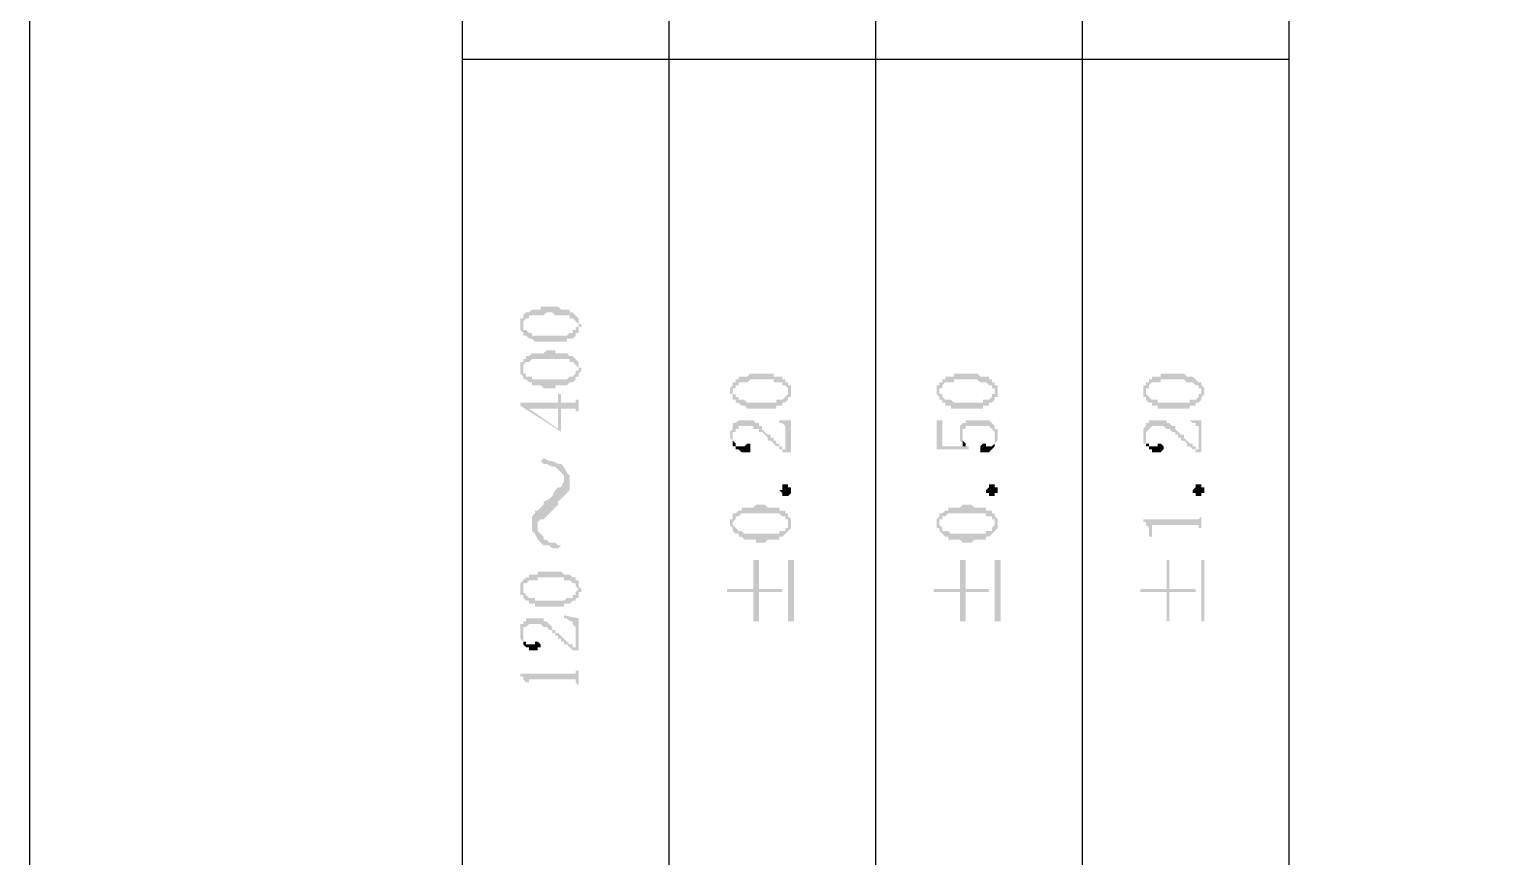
# Model space of a CAD drawing. Header units: millimetres. Extents: x 1186 to 2336, y 1181 to 1549.
# Drawn here: x 1453.55 to 1476.47, y 1344.95 to 1357.77 of the extents above; entities that cross this region are included whole.
import ezdxf

# ---------------------------------------------------------------- set-up
doc = ezdxf.new("R2010")
doc.units = ezdxf.units.MM

msp = doc.modelspace()

# ---------------------------------------------------------------- hatches: boundary and pattern name
at = {"transparency": 33554559}
for points in [[(1461.16199, 1353.20285), (1461.16199, 1353.15771), (1461.16199, 1353.11258), (1461.16199, 1353.11258), (1461.20712, 1353.06745), (1461.20712, 1353.20285), (1461.20712, 1353.24798), (1461.20712, 1353.24798), (1461.25225, 1353.29311), (1461.29738, 1353.29311), (1461.29738, 1353.33824), (1461.52304, 1353.33824), (1461.56818, 1353.38337), (1461.65844, 1353.38337), (1461.70357, 1353.33824), (1461.92923, 1353.33824), (1461.92923, 1353.29311), (1461.97437, 1353.29311), (1462.0195, 1353.24798), (1462.0195, 1353.24798), (1462.06463, 1353.20285), (1462.06463, 1353.29311), (1462.0195, 1353.33824), (1462.0195, 1353.33824), (1461.97437, 1353.38337), (1461.92923, 1353.38337), (1461.92923, 1353.42851), (1461.79384, 1353.42851), (1461.74871, 1353.47364), (1461.47791, 1353.47364), (1461.47791, 1353.42851), (1461.34252, 1353.42851), (1461.29738, 1353.38337), (1461.25225, 1353.38337), (1461.20712, 1353.33824), (1461.20712, 1353.29311), (1461.16199, 1353.29311), (1461.16199, 1353.24798)], [(1461.20712, 1353.06745), (1461.20712, 1353.02232), (1461.25225, 1353.02232), (1461.29738, 1352.97718), (1461.34252, 1352.97718), (1461.38765, 1352.93205), (1461.8841, 1352.93205), (1461.8841, 1352.97718), (1461.97437, 1352.97718), (1462.0195, 1353.02232), (1462.0195, 1353.06745), (1462.06463, 1353.06745), (1462.06463, 1353.11258), (1462.06463, 1353.15771), (1462.10976, 1353.15771), (1462.10976, 1353.20285), (1462.06463, 1353.20285), (1462.06463, 1353.24798), (1462.06463, 1353.29311), (1462.06463, 1353.15771), (1462.0195, 1353.15771), (1462.0195, 1353.11258), (1461.97437, 1353.11258), (1461.97437, 1353.06745), (1461.92923, 1353.06745), (1461.8841, 1353.02232), (1461.34252, 1353.02232), (1461.34252, 1353.06745), (1461.29738, 1353.06745), (1461.25225, 1353.11258), (1461.20712, 1353.11258), (1461.20712, 1353.15771), (1461.20712, 1353.20285)], [(1461.16199, 1352.52586), (1461.16199, 1352.48073), (1461.16199, 1352.4356), (1461.16199, 1352.4356), (1461.20712, 1352.39047), (1461.20712, 1352.52586), (1461.20712, 1352.571), (1461.20712, 1352.571), (1461.25225, 1352.61613), (1461.29738, 1352.61613), (1461.34252, 1352.66126), (1461.92923, 1352.66126), (1461.92923, 1352.61613), (1461.97437, 1352.61613), (1462.0195, 1352.571), (1462.0195, 1352.571), (1462.06463, 1352.52586), (1462.06463, 1352.61613), (1462.0195, 1352.66126), (1462.0195, 1352.66126), (1461.97437, 1352.70639), (1461.92923, 1352.70639), (1461.8841, 1352.75152), (1461.70357, 1352.75152), (1461.70357, 1352.79666), (1461.56818, 1352.79666), (1461.52304, 1352.75152), (1461.34252, 1352.75152), (1461.29738, 1352.70639), (1461.25225, 1352.70639), (1461.25225, 1352.66126), (1461.20712, 1352.66126), (1461.20712, 1352.61613), (1461.16199, 1352.61613), (1461.16199, 1352.571)], [(1461.20712, 1352.39047), (1461.20712, 1352.34533), (1461.25225, 1352.34533), (1461.29738, 1352.3002), (1461.34252, 1352.3002), (1461.34252, 1352.25507), (1461.47791, 1352.25507), (1461.52304, 1352.20994), (1461.70357, 1352.20994), (1461.70357, 1352.25507), (1461.8841, 1352.25507), (1461.92923, 1352.3002), (1461.97437, 1352.3002), (1462.0195, 1352.34533), (1462.0195, 1352.39047), (1462.06463, 1352.39047), (1462.06463, 1352.4356), (1462.06463, 1352.4356), (1462.10976, 1352.48073), (1462.10976, 1352.52586), (1462.06463, 1352.52586), (1462.06463, 1352.571), (1462.06463, 1352.61613), (1462.06463, 1352.48073), (1462.0195, 1352.48073), (1462.0195, 1352.4356), (1462.0195, 1352.4356), (1461.97437, 1352.39047), (1461.92923, 1352.39047), (1461.8841, 1352.34533), (1461.34252, 1352.34533), (1461.34252, 1352.39047), (1461.25225, 1352.39047), (1461.25225, 1352.4356), (1461.20712, 1352.4356), (1461.20712, 1352.48073), (1461.20712, 1352.52586)], [(1464.4115, 1352.16481), (1464.4115, 1352.11967), (1464.45664, 1352.11967), (1464.45664, 1352.07454), (1464.45664, 1352.02941), (1464.45664, 1352.16481), (1464.45664, 1352.20994), (1464.50177, 1352.20994), (1464.50177, 1352.25507), (1464.5469, 1352.25507), (1464.5469, 1352.3002), (1464.6823, 1352.3002), (1464.72743, 1352.34533), (1465.08849, 1352.34533), (1465.08849, 1352.3002), (1465.22388, 1352.3002), (1465.22388, 1352.25507), (1465.26901, 1352.25507), (1465.31415, 1352.20994), (1465.31415, 1352.16481), (1465.31415, 1352.3002), (1465.26901, 1352.3002), (1465.26901, 1352.34533), (1465.22388, 1352.34533), (1465.22388, 1352.39047), (1465.08849, 1352.39047), (1465.08849, 1352.4356), (1464.72743, 1352.4356), (1464.6823, 1352.39047), (1464.5469, 1352.39047), (1464.5469, 1352.34533), (1464.50177, 1352.34533), (1464.50177, 1352.3002), (1464.45664, 1352.3002), (1464.45664, 1352.25507), (1464.45664, 1352.25507), (1464.4115, 1352.20994)], [(1467.61589, 1352.16481), (1467.61589, 1352.11967), (1467.61589, 1352.11967), (1467.66102, 1352.07454), (1467.66102, 1352.02941), (1467.66102, 1352.16481), (1467.66102, 1352.20994), (1467.70615, 1352.20994), (1467.70615, 1352.25507), (1467.70615, 1352.25507), (1467.75128, 1352.3002), (1467.88668, 1352.3002), (1467.88668, 1352.34533), (1468.24774, 1352.34533), (1468.29287, 1352.3002), (1468.38313, 1352.3002), (1468.42827, 1352.25507), (1468.4734, 1352.25507), (1468.4734, 1352.20994), (1468.51853, 1352.20994), (1468.51853, 1352.16481), (1468.51853, 1352.3002), (1468.4734, 1352.3002), (1468.4734, 1352.34533), (1468.42827, 1352.34533), (1468.42827, 1352.39047), (1468.29287, 1352.39047), (1468.24774, 1352.4356), (1467.88668, 1352.4356), (1467.88668, 1352.39047), (1467.75128, 1352.39047), (1467.75128, 1352.34533), (1467.70615, 1352.34533), (1467.70615, 1352.3002), (1467.66102, 1352.3002), (1467.66102, 1352.25507), (1467.61589, 1352.25507)], [(1470.82027, 1352.16481), (1470.82027, 1352.11967), (1470.82027, 1352.07454), (1470.8654, 1352.07454), (1470.8654, 1352.02941), (1470.8654, 1352.16481), (1470.8654, 1352.20994), (1470.91054, 1352.20994), (1470.91054, 1352.25507), (1470.91054, 1352.25507), (1470.95567, 1352.3002), (1471.09106, 1352.3002), (1471.09106, 1352.34533), (1471.45212, 1352.34533), (1471.49725, 1352.3002), (1471.58752, 1352.3002), (1471.63265, 1352.25507), (1471.67778, 1352.25507), (1471.67778, 1352.20994), (1471.72292, 1352.20994), (1471.72292, 1352.16481), (1471.72292, 1352.3002), (1471.67778, 1352.3002), (1471.63265, 1352.34533), (1471.63265, 1352.34533), (1471.58752, 1352.39047), (1471.49725, 1352.39047), (1471.45212, 1352.4356), (1471.09106, 1352.4356), (1471.09106, 1352.39047), (1470.95567, 1352.39047), (1470.95567, 1352.34533), (1470.91054, 1352.34533), (1470.91054, 1352.3002), (1470.8654, 1352.3002), (1470.8654, 1352.25507), (1470.82027, 1352.25507)], [(1464.45664, 1352.02941), (1464.50177, 1352.02941), (1464.50177, 1351.98428), (1464.5469, 1351.98428), (1464.59203, 1351.93914), (1464.63716, 1351.93914), (1464.6823, 1351.89401), (1465.13362, 1351.89401), (1465.13362, 1351.93914), (1465.22388, 1351.93914), (1465.22388, 1351.98428), (1465.26901, 1351.98428), (1465.31415, 1352.02941), (1465.31415, 1352.07454), (1465.35928, 1352.07454), (1465.35928, 1352.11967), (1465.35928, 1352.16481), (1465.35928, 1352.20994), (1465.35928, 1352.25507), (1465.31415, 1352.25507), (1465.31415, 1352.3002), (1465.31415, 1352.11967), (1465.31415, 1352.11967), (1465.26901, 1352.07454), (1465.26901, 1352.07454), (1465.22388, 1352.02941), (1465.13362, 1352.02941), (1465.13362, 1351.98428), (1464.6823, 1351.98428), (1464.63716, 1352.02941), (1464.5469, 1352.02941), (1464.5469, 1352.07454), (1464.50177, 1352.07454), (1464.50177, 1352.11967), (1464.45664, 1352.11967), (1464.45664, 1352.16481)], [(1467.66102, 1352.02941), (1467.70615, 1352.02941), (1467.70615, 1351.98428), (1467.75128, 1351.98428), (1467.75128, 1351.93914), (1467.84155, 1351.93914), (1467.84155, 1351.89401), (1468.338, 1351.89401), (1468.338, 1351.93914), (1468.42827, 1351.93914), (1468.42827, 1351.98428), (1468.4734, 1351.98428), (1468.51853, 1352.02941), (1468.51853, 1352.07454), (1468.56366, 1352.07454), (1468.56366, 1352.11967), (1468.56366, 1352.16481), (1468.56366, 1352.20994), (1468.56366, 1352.25507), (1468.51853, 1352.25507), (1468.51853, 1352.3002), (1468.51853, 1352.11967), (1468.4734, 1352.11967), (1468.4734, 1352.07454), (1468.4734, 1352.07454), (1468.42827, 1352.02941), (1468.338, 1352.02941), (1468.338, 1351.98428), (1467.88668, 1351.98428), (1467.84155, 1352.02941), (1467.75128, 1352.02941), (1467.70615, 1352.07454), (1467.70615, 1352.11967), (1467.66102, 1352.11967), (1467.66102, 1352.16481)], [(1470.8654, 1352.02941), (1470.8654, 1352.02941), (1470.91054, 1351.98428), (1470.95567, 1351.98428), (1470.95567, 1351.93914), (1471.04593, 1351.93914), (1471.04593, 1351.89401), (1471.54239, 1351.89401), (1471.54239, 1351.93914), (1471.63265, 1351.93914), (1471.63265, 1351.98428), (1471.67778, 1351.98428), (1471.72292, 1352.02941), (1471.72292, 1352.07454), (1471.72292, 1352.07454), (1471.76805, 1352.11967), (1471.76805, 1352.16481), (1471.76805, 1352.20994), (1471.76805, 1352.20994), (1471.72292, 1352.25507), (1471.72292, 1352.3002), (1471.72292, 1352.11967), (1471.67778, 1352.11967), (1471.67778, 1352.07454), (1471.67778, 1352.07454), (1471.63265, 1352.02941), (1471.54239, 1352.02941), (1471.54239, 1351.98428), (1471.04593, 1351.98428), (1471.04593, 1352.02941), (1470.95567, 1352.02941), (1470.91054, 1352.07454), (1470.91054, 1352.07454), (1470.8654, 1352.11967), (1470.8654, 1352.16481)], [(1461.16199, 1351.98428), (1461.16199, 1351.93914), (1461.79384, 1351.53296), (1461.79384, 1351.89401), (1462.0195, 1351.89401), (1462.0195, 1351.84888), (1462.06463, 1351.84888), (1462.06463, 1351.75862), (1462.06463, 1352.11967), (1462.06463, 1352.02941), (1462.0195, 1352.02941), (1462.0195, 1351.98428), (1461.79384, 1351.98428), (1461.79384, 1352.11967), (1461.74871, 1352.11967), (1461.74871, 1351.57809), (1461.29738, 1351.89401), (1461.29738, 1351.89401)], [(1461.16199, 1351.98428), (1461.29738, 1351.89401), (1461.74871, 1351.89401), (1461.74871, 1351.57809), (1461.74871, 1351.98428)], [(1464.4115, 1351.48782), (1464.4115, 1351.44269), (1464.4115, 1351.44269), (1464.45664, 1351.39756), (1464.45664, 1351.35243), (1464.45664, 1351.48782), (1464.45664, 1351.53296), (1464.50177, 1351.53296), (1464.50177, 1351.57809), (1464.5469, 1351.57809), (1464.5469, 1351.62322), (1464.77256, 1351.62322), (1464.77256, 1351.57809), (1464.86283, 1351.57809), (1464.86283, 1351.53296), (1464.90796, 1351.53296), (1464.95309, 1351.48782), (1464.95309, 1351.48782), (1464.99822, 1351.44269), (1464.99822, 1351.39756), (1465.04335, 1351.39756), (1465.08849, 1351.35243), (1465.08849, 1351.35243), (1465.13362, 1351.30729), (1465.17875, 1351.30729), (1465.17875, 1351.26216), (1465.22388, 1351.26216), (1465.22388, 1351.21703), (1465.26901, 1351.21703), (1465.26901, 1351.26216), (1465.22388, 1351.26216), (1465.22388, 1351.30729), (1465.17875, 1351.30729), (1465.17875, 1351.35243), (1465.13362, 1351.35243), (1465.13362, 1351.39756), (1465.08849, 1351.39756), (1465.08849, 1351.44269), (1465.04335, 1351.44269), (1465.04335, 1351.48782), (1464.99822, 1351.48782), (1464.95309, 1351.53296), (1464.95309, 1351.53296), (1464.90796, 1351.57809), (1464.90796, 1351.62322), (1464.86283, 1351.62322), (1464.86283, 1351.66835), (1464.81769, 1351.66835), (1464.77256, 1351.71348), (1464.5469, 1351.71348), (1464.50177, 1351.66835), (1464.45664, 1351.66835), (1464.45664, 1351.62322), (1464.45664, 1351.57809), (1464.45664, 1351.57809), (1464.4115, 1351.53296)], [(1465.13362, 1351.71348), (1465.17875, 1351.71348), (1465.17875, 1351.66835), (1465.22388, 1351.66835), (1465.26901, 1351.62322), (1465.26901, 1351.21703), (1465.35928, 1351.21703), (1465.35928, 1351.71348)], [(1467.61589, 1351.71348), (1467.61589, 1351.26216), (1468.11234, 1351.26216), (1468.11234, 1351.30729), (1467.70615, 1351.30729), (1467.70615, 1351.71348)], [(1467.97695, 1351.48782), (1467.97695, 1351.44269), (1467.97695, 1351.39756), (1467.97695, 1351.39756), (1468.02208, 1351.35243), (1468.02208, 1351.48782), (1468.02208, 1351.53296), (1468.02208, 1351.57809), (1468.06721, 1351.57809), (1468.06721, 1351.62322), (1468.42827, 1351.62322), (1468.4734, 1351.57809), (1468.4734, 1351.57809), (1468.51853, 1351.53296), (1468.51853, 1351.35243), (1468.51853, 1351.35243), (1468.56366, 1351.39756), (1468.56366, 1351.44269), (1468.56366, 1351.53296), (1468.56366, 1351.57809), (1468.51853, 1351.57809), (1468.51853, 1351.62322), (1468.51853, 1351.62322), (1468.4734, 1351.66835), (1468.4734, 1351.66835), (1468.42827, 1351.71348), (1468.06721, 1351.71348), (1468.06721, 1351.66835), (1468.02208, 1351.66835), (1467.97695, 1351.62322), (1467.97695, 1351.57809), (1467.97695, 1351.53296)], [(1470.82027, 1351.48782), (1470.82027, 1351.44269), (1470.82027, 1351.35243), (1470.8654, 1351.35243), (1470.8654, 1351.48782), (1470.8654, 1351.53296), (1470.8654, 1351.53296), (1470.91054, 1351.57809), (1470.91054, 1351.57809), (1470.95567, 1351.62322), (1471.1362, 1351.62322), (1471.18133, 1351.57809), (1471.22646, 1351.57809), (1471.27159, 1351.53296), (1471.31673, 1351.53296), (1471.31673, 1351.48782), (1471.36186, 1351.48782), (1471.36186, 1351.44269), (1471.40699, 1351.44269), (1471.40699, 1351.39756), (1471.45212, 1351.39756), (1471.49725, 1351.35243), (1471.49725, 1351.30729), (1471.54239, 1351.30729), (1471.58752, 1351.26216), (1471.63265, 1351.26216), (1471.63265, 1351.21703), (1471.67778, 1351.21703), (1471.67778, 1351.26216), (1471.63265, 1351.26216), (1471.63265, 1351.30729), (1471.58752, 1351.30729), (1471.58752, 1351.35243), (1471.54239, 1351.35243), (1471.49725, 1351.39756), (1471.49725, 1351.39756), (1471.45212, 1351.44269), (1471.45212, 1351.48782), (1471.40699, 1351.48782), (1471.36186, 1351.53296), (1471.36186, 1351.53296), (1471.31673, 1351.57809), (1471.31673, 1351.62322), (1471.27159, 1351.62322), (1471.22646, 1351.66835), (1471.18133, 1351.66835), (1471.18133, 1351.71348), (1470.91054, 1351.71348), (1470.91054, 1351.66835), (1470.8654, 1351.66835), (1470.8654, 1351.62322), (1470.8654, 1351.62322), (1470.82027, 1351.57809)], [(1471.49725, 1351.71348), (1471.54239, 1351.71348), (1471.58752, 1351.66835), (1471.63265, 1351.66835), (1471.63265, 1351.62322), (1471.67778, 1351.62322), (1471.67778, 1351.21703), (1471.72292, 1351.21703), (1471.72292, 1351.71348)], [(1464.45664, 1351.35243), (1464.45664, 1351.30729), (1464.50177, 1351.30729), (1464.50177, 1351.26216), (1464.5469, 1351.26216), (1464.59203, 1351.21703), (1464.72743, 1351.21703), (1464.72743, 1351.30729), (1464.72743, 1351.35243), (1464.6823, 1351.35243), (1464.63716, 1351.30729), (1464.50177, 1351.30729), (1464.50177, 1351.35243), (1464.50177, 1351.35243), (1464.45664, 1351.39756), (1464.45664, 1351.44269), (1464.45664, 1351.44269)], [(1468.02208, 1351.35243), (1468.02208, 1351.30729), (1468.06721, 1351.30729), (1468.06721, 1351.35243), (1468.06721, 1351.35243), (1468.02208, 1351.39756), (1468.02208, 1351.44269), (1468.02208, 1351.48782)], [(1468.29287, 1351.26216), (1468.29287, 1351.21703), (1468.42827, 1351.21703), (1468.4734, 1351.26216), (1468.4734, 1351.26216), (1468.51853, 1351.30729), (1468.51853, 1351.44269), (1468.51853, 1351.39756), (1468.51853, 1351.35243), (1468.51853, 1351.35243), (1468.4734, 1351.30729), (1468.38313, 1351.30729), (1468.38313, 1351.35243), (1468.338, 1351.35243), (1468.29287, 1351.30729), (1468.29287, 1351.30729)], [(1470.8654, 1351.35243), (1470.8654, 1351.30729), (1470.91054, 1351.30729), (1470.91054, 1351.26216), (1470.95567, 1351.26216), (1470.95567, 1351.21703), (1471.09106, 1351.21703), (1471.1362, 1351.26216), (1471.1362, 1351.30729), (1471.1362, 1351.30729), (1471.09106, 1351.35243), (1471.04593, 1351.35243), (1471.04593, 1351.30729), (1470.91054, 1351.30729), (1470.91054, 1351.35243), (1470.8654, 1351.35243), (1470.8654, 1351.39756), (1470.8654, 1351.44269), (1470.8654, 1351.44269)], [(1461.47791, 1351.08163), (1461.52304, 1351.0365), (1461.56818, 1351.0365), (1461.65844, 1350.99137), (1461.70357, 1350.99137), (1461.74871, 1350.94624), (1461.74871, 1350.94624), (1461.79384, 1350.9011), (1461.83897, 1350.85597), (1461.83897, 1350.54005), (1461.83897, 1350.54005), (1461.8841, 1350.58518), (1461.92923, 1350.63031), (1461.92923, 1350.85597), (1461.8841, 1350.9011), (1461.83897, 1350.99137), (1461.83897, 1350.99137), (1461.79384, 1351.0365), (1461.74871, 1351.0365), (1461.65844, 1351.08163), (1461.61331, 1351.08163), (1461.52304, 1351.12677)], [(1461.34252, 1350.08873), (1461.34252, 1349.99846), (1461.38765, 1349.95333), (1461.43278, 1349.86306), (1461.43278, 1350.04359), (1461.43278, 1350.13386), (1461.47791, 1350.17899), (1461.52304, 1350.17899), (1461.56818, 1350.22412), (1461.61331, 1350.26925), (1461.65844, 1350.31439), (1461.70357, 1350.35952), (1461.74871, 1350.40465), (1461.74871, 1350.44978), (1461.79384, 1350.49492), (1461.83897, 1350.54005), (1461.83897, 1350.81084), (1461.83897, 1350.76571), (1461.79384, 1350.67544), (1461.74871, 1350.67544), (1461.70357, 1350.63031), (1461.65844, 1350.54005), (1461.65844, 1350.54005), (1461.61331, 1350.49492), (1461.52304, 1350.44978), (1461.52304, 1350.40465), (1461.47791, 1350.35952), (1461.43278, 1350.31439), (1461.38765, 1350.31439), (1461.38765, 1350.26925), (1461.34252, 1350.22412), (1461.34252, 1350.13386)], [(1465.35928, 1350.63031), (1465.35928, 1350.58518), (1465.35928, 1350.58518), (1465.31415, 1350.54005), (1465.22388, 1350.54005), (1465.22388, 1350.58518), (1465.22388, 1350.58518), (1465.17875, 1350.63031), (1465.22388, 1350.63031), (1465.22388, 1350.67544), (1465.22388, 1350.72058), (1465.31415, 1350.72058), (1465.31415, 1350.67544), (1465.35928, 1350.67544), (1465.35928, 1350.63031)], [(1468.56366, 1350.63031), (1468.56366, 1350.58518), (1468.51853, 1350.58518), (1468.51853, 1350.54005), (1468.42827, 1350.54005), (1468.42827, 1350.58518), (1468.38313, 1350.58518), (1468.38313, 1350.63031), (1468.38313, 1350.63031), (1468.42827, 1350.67544), (1468.42827, 1350.72058), (1468.51853, 1350.72058), (1468.51853, 1350.67544), (1468.56366, 1350.67544), (1468.56366, 1350.63031)], [(1471.76805, 1350.63031), (1471.76805, 1350.58518), (1471.72292, 1350.58518), (1471.72292, 1350.54005), (1471.63265, 1350.54005), (1471.63265, 1350.58518), (1471.58752, 1350.58518), (1471.58752, 1350.63031), (1471.58752, 1350.63031), (1471.63265, 1350.67544), (1471.63265, 1350.72058), (1471.72292, 1350.72058), (1471.72292, 1350.67544), (1471.76805, 1350.67544), (1471.76805, 1350.63031)], [(1464.4115, 1350.13386), (1464.4115, 1350.08873), (1464.4115, 1350.08873), (1464.45664, 1350.04359), (1464.45664, 1349.99846), (1464.45664, 1350.13386), (1464.45664, 1350.13386), (1464.50177, 1350.17899), (1464.50177, 1350.22412), (1464.5469, 1350.22412), (1464.59203, 1350.26925), (1465.17875, 1350.26925), (1465.22388, 1350.22412), (1465.26901, 1350.22412), (1465.26901, 1350.17899), (1465.31415, 1350.17899), (1465.31415, 1350.13386), (1465.31415, 1350.26925), (1465.26901, 1350.26925), (1465.26901, 1350.31439), (1465.17875, 1350.31439), (1465.17875, 1350.35952), (1464.99822, 1350.35952), (1464.95309, 1350.40465), (1464.81769, 1350.40465), (1464.77256, 1350.35952), (1464.59203, 1350.35952), (1464.59203, 1350.31439), (1464.5469, 1350.31439), (1464.50177, 1350.26925), (1464.45664, 1350.26925), (1464.45664, 1350.22412), (1464.45664, 1350.17899), (1464.4115, 1350.17899)], [(1467.61589, 1350.13386), (1467.61589, 1350.08873), (1467.61589, 1350.04359), (1467.66102, 1350.04359), (1467.66102, 1349.99846), (1467.66102, 1350.13386), (1467.66102, 1350.17899), (1467.70615, 1350.17899), (1467.70615, 1350.22412), (1467.75128, 1350.22412), (1467.79642, 1350.26925), (1468.38313, 1350.26925), (1468.38313, 1350.22412), (1468.4734, 1350.22412), (1468.4734, 1350.17899), (1468.51853, 1350.17899), (1468.51853, 1350.13386), (1468.51853, 1350.26925), (1468.4734, 1350.26925), (1468.4734, 1350.31439), (1468.38313, 1350.31439), (1468.38313, 1350.35952), (1468.20261, 1350.35952), (1468.15747, 1350.40465), (1468.02208, 1350.40465), (1467.97695, 1350.35952), (1467.79642, 1350.35952), (1467.79642, 1350.31439), (1467.75128, 1350.31439), (1467.70615, 1350.26925), (1467.66102, 1350.26925), (1467.66102, 1350.22412), (1467.66102, 1350.22412), (1467.61589, 1350.17899)], [(1464.45664, 1349.99846), (1464.50177, 1349.95333), (1464.5469, 1349.95333), (1464.5469, 1349.9082), (1464.59203, 1349.9082), (1464.63716, 1349.86306), (1464.81769, 1349.86306), (1464.81769, 1349.81793), (1464.95309, 1349.81793), (1464.99822, 1349.86306), (1465.17875, 1349.86306), (1465.17875, 1349.9082), (1465.22388, 1349.9082), (1465.26901, 1349.95333), (1465.26901, 1349.95333), (1465.31415, 1349.99846), (1465.31415, 1349.99846), (1465.35928, 1350.04359), (1465.35928, 1350.13386), (1465.35928, 1350.17899), (1465.35928, 1350.17899), (1465.31415, 1350.22412), (1465.31415, 1350.08873), (1465.31415, 1350.04359), (1465.26901, 1350.04359), (1465.26901, 1349.99846), (1465.17875, 1349.99846), (1465.17875, 1349.95333), (1464.63716, 1349.95333), (1464.59203, 1349.99846), (1464.5469, 1349.99846), (1464.50177, 1350.04359), (1464.50177, 1350.04359), (1464.45664, 1350.08873), (1464.45664, 1350.13386)], [(1467.66102, 1349.99846), (1467.70615, 1349.95333), (1467.70615, 1349.95333), (1467.75128, 1349.9082), (1467.79642, 1349.9082), (1467.79642, 1349.86306), (1467.97695, 1349.86306), (1468.02208, 1349.81793), (1468.15747, 1349.81793), (1468.20261, 1349.86306), (1468.38313, 1349.86306), (1468.38313, 1349.9082), (1468.42827, 1349.9082), (1468.4734, 1349.95333), (1468.4734, 1349.95333), (1468.51853, 1349.99846), (1468.51853, 1349.99846), (1468.56366, 1350.04359), (1468.56366, 1350.13386), (1468.56366, 1350.17899), (1468.56366, 1350.17899), (1468.51853, 1350.22412), (1468.51853, 1350.08873), (1468.51853, 1350.08873), (1468.4734, 1350.04359), (1468.4734, 1349.99846), (1468.38313, 1349.99846), (1468.38313, 1349.95333), (1467.84155, 1349.95333), (1467.79642, 1349.99846), (1467.70615, 1349.99846), (1467.70615, 1350.04359), (1467.70615, 1350.04359), (1467.66102, 1350.08873), (1467.66102, 1350.13386)], [(1470.82027, 1350.17899), (1470.82027, 1350.13386), (1470.8654, 1350.13386), (1470.8654, 1350.08873), (1470.8654, 1350.08873), (1470.91054, 1350.04359), (1470.91054, 1349.9082), (1470.95567, 1349.9082), (1470.95567, 1350.04359), (1470.95567, 1350.08873), (1471.67778, 1350.08873), (1471.67778, 1350.04359), (1471.72292, 1350.04359), (1471.72292, 1349.9082), (1471.72292, 1350.31439), (1471.72292, 1350.22412), (1471.72292, 1350.22412), (1471.67778, 1350.17899), (1471.63265, 1350.17899)], [(1461.43278, 1349.86306), (1461.43278, 1349.86306), (1461.47791, 1349.81793), (1461.52304, 1349.7728), (1461.61331, 1349.7728), (1461.65844, 1349.72767), (1461.74871, 1349.72767), (1461.79384, 1349.7728), (1461.74871, 1349.7728), (1461.70357, 1349.81793), (1461.61331, 1349.81793), (1461.56818, 1349.86306), (1461.52304, 1349.86306), (1461.52304, 1349.9082), (1461.47791, 1349.95333), (1461.43278, 1349.99846), (1461.43278, 1350.04359)], [(1464.36637, 1349.09582), (1464.36637, 1349.05069), (1464.77256, 1349.05069), (1464.77256, 1348.59936), (1464.86283, 1348.59936), (1464.86283, 1349.05069), (1465.22388, 1349.05069), (1465.22388, 1349.09582), (1464.86283, 1349.09582), (1464.86283, 1349.54714), (1464.77256, 1349.54714), (1464.77256, 1349.09582)], [(1465.40441, 1348.59936), (1465.40441, 1349.54714), (1465.31415, 1349.54714), (1465.31415, 1348.59936)], [(1467.57076, 1349.09582), (1467.57076, 1349.05069), (1467.97695, 1349.05069), (1467.97695, 1348.59936), (1468.06721, 1348.59936), (1468.06721, 1349.05069), (1468.42827, 1349.05069), (1468.42827, 1349.09582), (1468.06721, 1349.09582), (1468.06721, 1349.54714), (1467.97695, 1349.54714), (1467.97695, 1349.09582)], [(1468.6088, 1348.59936), (1468.6088, 1349.54714), (1468.51853, 1349.54714), (1468.51853, 1348.59936)], [(1470.77514, 1349.09582), (1470.77514, 1349.05069), (1471.18133, 1349.05069), (1471.18133, 1348.59936), (1471.22646, 1348.59936), (1471.22646, 1349.05069), (1471.63265, 1349.05069), (1471.63265, 1349.09582), (1471.22646, 1349.09582), (1471.22646, 1349.54714), (1471.18133, 1349.54714), (1471.18133, 1349.09582)], [(1471.76805, 1348.59936), (1471.76805, 1349.54714), (1471.72292, 1349.54714), (1471.72292, 1348.59936)], [(1461.16199, 1349.09582), (1461.16199, 1349.05069), (1461.16199, 1349.00555), (1461.20712, 1349.00555), (1461.20712, 1348.96042), (1461.20712, 1349.09582), (1461.20712, 1349.14095), (1461.20712, 1349.18608), (1461.25225, 1349.18608), (1461.29738, 1349.23121), (1461.43278, 1349.23121), (1461.43278, 1349.27635), (1461.83897, 1349.27635), (1461.83897, 1349.23121), (1461.92923, 1349.23121), (1461.97437, 1349.18608), (1462.0195, 1349.18608), (1462.0195, 1349.14095), (1462.0195, 1349.14095), (1462.06463, 1349.09582), (1462.06463, 1349.23121), (1462.0195, 1349.23121), (1462.0195, 1349.27635), (1461.97437, 1349.27635), (1461.92923, 1349.32148), (1461.83897, 1349.32148), (1461.79384, 1349.36661), (1461.43278, 1349.36661), (1461.43278, 1349.32148), (1461.29738, 1349.32148), (1461.29738, 1349.27635), (1461.25225, 1349.27635), (1461.20712, 1349.23121), (1461.20712, 1349.23121), (1461.16199, 1349.18608), (1461.16199, 1349.14095), (1461.16199, 1349.14095)], [(1461.20712, 1348.96042), (1461.20712, 1348.96042), (1461.25225, 1348.91529), (1461.29738, 1348.91529), (1461.29738, 1348.87016), (1461.38765, 1348.87016), (1461.38765, 1348.82503), (1461.83897, 1348.82503), (1461.83897, 1348.87016), (1461.92923, 1348.87016), (1461.97437, 1348.91529), (1462.0195, 1348.91529), (1462.0195, 1348.96042), (1462.06463, 1348.96042), (1462.06463, 1349.00555), (1462.06463, 1349.05069), (1462.10976, 1349.05069), (1462.10976, 1349.09582), (1462.10976, 1349.09582), (1462.06463, 1349.14095), (1462.06463, 1349.18608), (1462.06463, 1349.23121), (1462.06463, 1349.09582), (1462.06463, 1349.09582), (1462.0195, 1349.05069), (1462.0195, 1349.00555), (1461.97437, 1349.00555), (1461.97437, 1348.96042), (1461.8841, 1348.96042), (1461.83897, 1348.91529), (1461.38765, 1348.91529), (1461.38765, 1348.96042), (1461.29738, 1348.96042), (1461.25225, 1349.00555), (1461.25225, 1349.00555), (1461.20712, 1349.05069), (1461.20712, 1349.09582)], [(1461.16199, 1348.41884), (1461.16199, 1348.3737), (1461.16199, 1348.32857), (1461.16199, 1348.32857), (1461.20712, 1348.28344), (1461.20712, 1348.41884), (1461.20712, 1348.46397), (1461.20712, 1348.5091), (1461.25225, 1348.5091), (1461.29738, 1348.55423), (1461.47791, 1348.55423), (1461.52304, 1348.5091), (1461.56818, 1348.5091), (1461.61331, 1348.46397), (1461.65844, 1348.46397), (1461.65844, 1348.41884), (1461.70357, 1348.41884), (1461.70357, 1348.3737), (1461.74871, 1348.3737), (1461.74871, 1348.32857), (1461.79384, 1348.32857), (1461.79384, 1348.28344), (1461.83897, 1348.28344), (1461.83897, 1348.23831), (1461.8841, 1348.23831), (1461.92923, 1348.19317), (1461.92923, 1348.19317), (1461.97437, 1348.14804), (1462.0195, 1348.14804), (1462.0195, 1348.19317), (1461.97437, 1348.19317), (1461.97437, 1348.23831), (1461.92923, 1348.23831), (1461.8841, 1348.28344), (1461.8841, 1348.28344), (1461.83897, 1348.32857), (1461.83897, 1348.32857), (1461.79384, 1348.3737), (1461.79384, 1348.3737), (1461.74871, 1348.41884), (1461.70357, 1348.41884), (1461.70357, 1348.46397), (1461.65844, 1348.46397), (1461.65844, 1348.5091), (1461.61331, 1348.55423), (1461.61331, 1348.55423), (1461.56818, 1348.59936), (1461.52304, 1348.59936), (1461.52304, 1348.6445), (1461.25225, 1348.6445), (1461.25225, 1348.59936), (1461.20712, 1348.59936), (1461.20712, 1348.55423), (1461.16199, 1348.55423), (1461.16199, 1348.5091)], [(1461.83897, 1348.68963), (1461.83897, 1348.6445), (1461.8841, 1348.6445), (1461.92923, 1348.59936), (1461.97437, 1348.59936), (1461.97437, 1348.55423), (1461.97437, 1348.55423), (1462.0195, 1348.5091), (1462.0195, 1348.14804), (1462.06463, 1348.14804), (1462.06463, 1348.6445)], [(1461.20712, 1348.28344), (1461.20712, 1348.23831), (1461.20712, 1348.23831), (1461.25225, 1348.19317), (1461.29738, 1348.19317), (1461.29738, 1348.14804), (1461.43278, 1348.14804), (1461.43278, 1348.19317), (1461.47791, 1348.19317), (1461.47791, 1348.23831), (1461.47791, 1348.23831), (1461.43278, 1348.28344), (1461.38765, 1348.28344), (1461.38765, 1348.23831), (1461.25225, 1348.23831), (1461.25225, 1348.28344), (1461.20712, 1348.28344), (1461.20712, 1348.32857), (1461.20712, 1348.3737), (1461.20712, 1348.3737)], [(1461.16199, 1347.78699), (1461.16199, 1347.74185), (1461.20712, 1347.74185), (1461.20712, 1347.69672), (1461.20712, 1347.69672), (1461.25225, 1347.65159), (1461.25225, 1347.60646), (1461.25225, 1347.56132), (1461.25225, 1347.65159), (1461.29738, 1347.65159), (1461.29738, 1347.69672), (1462.0195, 1347.69672), (1462.0195, 1347.65159), (1462.0195, 1347.65159), (1462.06463, 1347.60646), (1462.06463, 1347.56132), (1462.06463, 1347.92238), (1462.06463, 1347.83212), (1462.0195, 1347.83212), (1462.0195, 1347.78699), (1461.97437, 1347.78699)]]:
    msp.add_hatch(color=256, dxfattribs=at).paths.add_polyline_path(points)

# ---------------------------------------------------------------- linework, layer by layer
msp.add_line((1460.25926, 1542.83599), (1460.25926, 1256.09504))
msp.add_lwpolyline([(1873.5528, 1251.83599), (1873.5528, 1548.83599), (1453.55281, 1548.83599), (1453.55281, 1251.83599)], close=True)
for points in [[(1473.07688, 1542.83599), (1473.07688, 1256.09504)], [(1463.46373, 1370.44334), (1463.46373, 1277.42593)], [(1466.66811, 1370.44334), (1466.66811, 1277.42593)], [(1469.8725, 1370.44334), (1469.8725, 1277.42593)], [(1460.25934, 1357.30987), (1473.07688, 1357.30987)]]:
    msp.add_lwpolyline(points)

doc.saveas('drawing.dxf')
